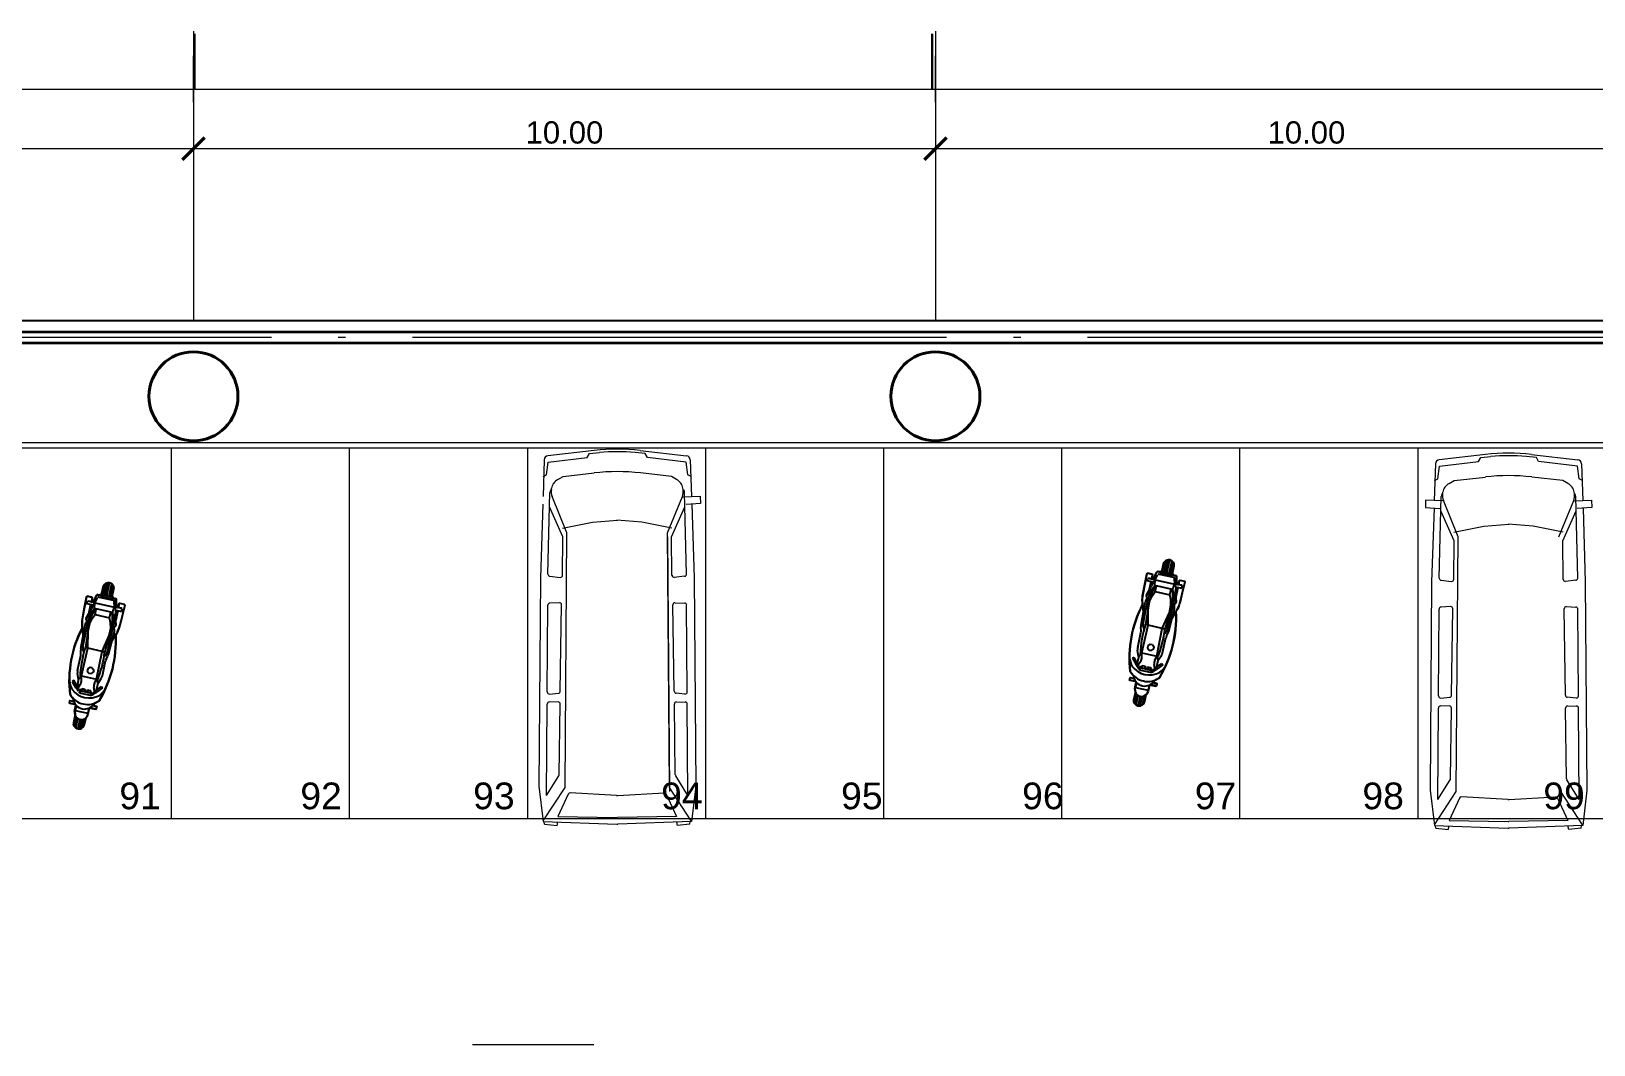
# Model space of a CAD drawing. Header units: inches. Extents: x 13 to 261, y -112 to -47.
# Drawn here: x 227.2 to 248.26, y -61.59 to -47.92 of the extents above; entities that cross this region are included whole.
import ezdxf

# ---------------------------------------------------------------- set-up
doc = ezdxf.new("R2010")
doc.units = ezdxf.units.IN
doc.header["$MEASUREMENT"] = 0
doc.linetypes.add('ACAD_ISO04W100', pattern=[30, 24, -3, 0, -3])
for name, color, linetype, lineweight in [('AUTOS', 6, 'Continuous', 20), ('BANQUETA', 2, 'Continuous', 18), ('CAJONES', 3, 'Continuous', 20), ('COLUMNAS', 20, 'Continuous', 40), ('COTAS', 192, 'Continuous', 13), ('EJES', 1, 'ACAD_ISO04W100', 13), ('MUROS', 5, 'Continuous', 35), ('SIMBOLOGIA', 10, 'Continuous', 18), ('TERRENO', 8, 'Continuous', 25), ('TEXTOS', 124, 'Continuous', 30)]:
    doc.layers.add(name, color=color, linetype=linetype, lineweight=lineweight)
doc.layers.add('CONTORNO', color=7, linetype='Continuous')
doc.styles.add('COTAS', font='ARIALUNI.TTF', dxfattribs={"height": 0.3})
doc.styles.add('TEXTOS', font='ARIALUNI.TTF', dxfattribs={"height": 0.36})

# ---------------------------------------------------------------- blocks, each defined once
blk = doc.blocks.new('_ArchTick')
at = {"color": 0, "linetype": 'ByBlock', "const_width": 0.15}
blk.add_lwpolyline([(-0.5, -0.5), (0.5, 0.5)], dxfattribs=at)

msp = doc.modelspace()

# ---------------------------------------------------------------- linework, layer by layer
for p, q in [((242.463, -55.108), (242.44, -55.215)), ((242.445, -55.216), (242.474, -55.084)), ((242.494, -55.063), (242.46, -55.219)), ((242.52, -55.053), (242.483, -55.224)), ((242.51, -55.23), (242.548, -55.054)), ((242.574, -55.065), (242.537, -55.236)), ((242.593, -55.086), (242.56, -55.241)), ((242.575, -55.244), (242.603, -55.114)), ((242.603, -55.139), (242.58, -55.245)), ((228.205, -55.373), (228.171, -55.529)), ((228.23, -55.363), (228.193, -55.534)), ((228.221, -55.54), (228.259, -55.364)), ((228.285, -55.376), (228.248, -55.546)), ((242.239, -55.24), (242.185, -55.52)), ((242.247, -55.233), (242.239, -55.24)), ((242.243, -55.336), (242.251, -55.298)), ((242.333, -55.356), (242.243, -55.336)), ((242.309, -55.246), (242.247, -55.233)), ((242.251, -55.298), (242.341, -55.317)), ((242.261, -55.297), (242.333, -55.313)), ((242.292, -55.347), (242.264, -55.475)), ((242.315, -55.258), (242.301, -55.308)), ((242.319, -55.353), (242.304, -55.403)), ((242.309, -55.351), (242.308, -55.389)), ((242.309, -55.246), (242.315, -55.258)), ((242.311, -55.31), (242.312, -55.269)), ((242.331, -55.312), (242.37, -55.224)), ((242.331, -55.315), (242.331, -55.312)), ((242.331, -55.313), (242.331, -55.315)), ((242.351, -55.321), (242.331, -55.313)), ((242.341, -55.317), (242.333, -55.356)), ((242.347, -55.401), (242.351, -55.321)), ((242.351, -55.321), (242.385, -55.255)), ((242.351, -55.321), (242.615, -55.379)), ((242.424, -55.219), (242.392, -55.212)), ((242.407, -55.245), (242.597, -55.286)), ((242.599, -55.25), (242.421, -55.211)), ((242.421, -55.211), (242.432, -55.234)), ((242.432, -55.234), (242.579, -55.266)), ((242.599, -55.25), (242.579, -55.266)), ((242.587, -55.453), (242.616, -55.379)), ((242.592, -55.256), (242.624, -55.263)), ((242.616, -55.379), (242.613, -55.305)), ((242.616, -55.379), (242.638, -55.38)), ((242.627, -55.379), (242.619, -55.418)), ((242.717, -55.399), (242.627, -55.379)), ((242.709, -55.395), (242.636, -55.379)), ((242.638, -55.379), (242.64, -55.283)), ((242.638, -55.381), (242.638, -55.379)), ((242.638, -55.38), (242.638, -55.381)), ((242.658, -55.386), (242.673, -55.347)), ((242.675, -55.336), (242.667, -55.388)), ((242.686, -55.328), (242.675, -55.336)), ((242.753, -55.351), (242.685, -55.629)), ((242.686, -55.328), (242.748, -55.342)), ((242.748, -55.342), (242.753, -55.351)), ((227.949, -55.55), (227.895, -55.831)), ((227.958, -55.543), (227.949, -55.55)), ((228.02, -55.557), (227.958, -55.543)), ((228.026, -55.569), (228.012, -55.619)), ((228.02, -55.557), (228.026, -55.569)), ((228.021, -55.621), (228.023, -55.579)), ((228.042, -55.623), (228.081, -55.534)), ((228.062, -55.632), (228.096, -55.566)), ((228.135, -55.53), (228.103, -55.523)), ((228.118, -55.555), (228.308, -55.597)), ((228.31, -55.56), (228.131, -55.521)), ((228.131, -55.521), (228.142, -55.545)), ((228.142, -55.545), (228.29, -55.577)), ((228.174, -55.419), (228.151, -55.525)), ((228.155, -55.526), (228.184, -55.394)), ((228.304, -55.396), (228.27, -55.551)), ((228.286, -55.554), (228.314, -55.424)), ((228.314, -55.449), (228.29, -55.555)), ((228.31, -55.56), (228.29, -55.577)), ((228.303, -55.566), (228.335, -55.573)), ((228.349, -55.689), (228.35, -55.593)), ((242.188, -55.916), (242.263, -55.549)), ((242.22, -55.616), (242.245, -55.571)), ((242.233, -55.531), (242.304, -55.403)), ((242.234, -55.553), (242.255, -55.59)), ((242.237, -55.53), (242.347, -55.401)), ((242.347, -55.401), (242.265, -55.543)), ((242.302, -55.506), (242.275, -55.598)), ((242.281, -55.602), (242.314, -55.536)), ((242.336, -55.434), (242.302, -55.506)), ((242.314, -55.536), (242.353, -55.481)), ((242.369, -55.406), (242.336, -55.434)), ((242.347, -55.401), (242.339, -55.431)), ((242.587, -55.453), (242.347, -55.401)), ((242.353, -55.481), (242.369, -55.406)), ((242.353, -55.481), (242.548, -55.524)), ((242.549, -55.524), (242.565, -55.448)), ((242.561, -55.59), (242.549, -55.524)), ((242.564, -55.663), (242.561, -55.59)), ((242.565, -55.448), (242.583, -55.488)), ((242.584, -55.568), (242.571, -55.662)), ((242.587, -55.453), (242.582, -55.483)), ((242.583, -55.488), (242.584, -55.568)), ((242.634, -55.616), (242.587, -55.453)), ((242.587, -55.453), (242.602, -55.616)), ((242.619, -55.418), (242.709, -55.437)), ((242.632, -55.421), (242.625, -55.473)), ((242.637, -55.619), (242.625, -55.473)), ((242.642, -55.423), (242.628, -55.458)), ((242.659, -55.427), (242.631, -55.555)), ((242.709, -55.437), (242.717, -55.399)), ((227.944, -55.841), (228.015, -55.714)), ((227.947, -55.841), (228.057, -55.711)), ((227.954, -55.647), (227.962, -55.608)), ((228.043, -55.666), (227.954, -55.647)), ((227.962, -55.608), (228.052, -55.628)), ((227.971, -55.608), (228.044, -55.623)), ((228.003, -55.657), (227.975, -55.786)), ((228.057, -55.711), (227.976, -55.854)), ((228.047, -55.744), (228.012, -55.817)), ((228.03, -55.664), (228.015, -55.714)), ((228.02, -55.662), (228.019, -55.699)), ((228.025, -55.846), (228.063, -55.792)), ((228.042, -55.625), (228.042, -55.623)), ((228.042, -55.624), (228.042, -55.625)), ((228.062, -55.632), (228.042, -55.624)), ((228.052, -55.628), (228.043, -55.666)), ((228.08, -55.716), (228.047, -55.744)), ((228.057, -55.711), (228.05, -55.741)), ((228.057, -55.711), (228.062, -55.632)), ((228.297, -55.763), (228.057, -55.711)), ((228.062, -55.632), (228.326, -55.689)), ((228.063, -55.792), (228.08, -55.716)), ((228.063, -55.792), (228.258, -55.834)), ((228.259, -55.834), (228.276, -55.759)), ((228.276, -55.759), (228.294, -55.798)), ((228.298, -55.764), (228.292, -55.794)), ((228.294, -55.798), (228.295, -55.878)), ((228.298, -55.764), (228.327, -55.689)), ((228.344, -55.927), (228.298, -55.764)), ((228.298, -55.764), (228.313, -55.927)), ((228.327, -55.689), (228.323, -55.615)), ((228.327, -55.689), (228.349, -55.69)), ((228.338, -55.69), (228.329, -55.728)), ((228.329, -55.728), (228.419, -55.748)), ((228.343, -55.732), (228.336, -55.784)), ((228.347, -55.929), (228.336, -55.784)), ((228.428, -55.709), (228.338, -55.69)), ((228.353, -55.734), (228.338, -55.768)), ((228.37, -55.737), (228.342, -55.865)), ((228.419, -55.705), (228.347, -55.689)), ((228.348, -55.692), (228.349, -55.689)), ((228.349, -55.69), (228.348, -55.692)), ((228.368, -55.696), (228.384, -55.657)), ((228.386, -55.647), (228.378, -55.698)), ((228.396, -55.639), (228.386, -55.647)), ((228.396, -55.639), (228.458, -55.652)), ((228.463, -55.662), (228.396, -55.939)), ((228.419, -55.748), (228.428, -55.709)), ((228.458, -55.652), (228.463, -55.662)), ((242.161, -55.936), (242.218, -55.622)), ((242.193, -55.758), (242.18, -55.641)), ((242.275, -55.598), (242.223, -55.921)), ((242.257, -55.935), (242.259, -55.701)), ((242.259, -55.701), (242.281, -55.602)), ((242.448, -55.977), (242.543, -55.763)), ((242.571, -55.662), (242.484, -55.978)), ((242.518, -55.988), (242.602, -55.623)), ((242.534, -56.018), (242.613, -55.708)), ((242.543, -55.763), (242.564, -55.663)), ((242.579, -55.842), (242.64, -55.741)), ((242.626, -55.638), (242.593, -55.663)), ((242.613, -55.701), (242.61, -55.651)), ((227.872, -56.247), (227.929, -55.932)), ((227.904, -56.069), (227.891, -55.951)), ((227.899, -56.226), (227.974, -55.86)), ((227.931, -55.926), (227.955, -55.882)), ((227.986, -55.908), (227.933, -56.232)), ((227.945, -55.863), (227.965, -55.9)), ((227.967, -56.246), (227.969, -56.012)), ((227.969, -56.012), (227.992, -55.912)), ((228.012, -55.817), (227.986, -55.908)), ((227.992, -55.912), (228.025, -55.846)), ((228.281, -55.973), (228.195, -56.289)), ((228.229, -56.298), (228.313, -55.933)), ((228.254, -56.073), (228.274, -55.974)), ((228.272, -55.9), (228.259, -55.834)), ((228.274, -55.974), (228.272, -55.9)), ((228.295, -55.878), (228.281, -55.973)), ((228.337, -55.948), (228.303, -55.974)), ((228.324, -56.012), (228.32, -55.961)), ((242.162, -56.007), (242.159, -55.96)), ((242.17, -56.306), (242.257, -55.935)), ((242.193, -55.972), (242.201, -55.994)), ((242.257, -55.935), (242.223, -55.921)), ((242.257, -55.935), (242.223, -55.921)), ((242.447, -55.977), (242.257, -55.935)), ((242.447, -55.977), (242.257, -55.935)), ((242.372, -56.35), (242.448, -55.977)), ((242.448, -55.977), (242.484, -55.978)), ((242.448, -55.977), (242.484, -55.978)), ((228.158, -56.287), (228.254, -56.073)), ((228.245, -56.328), (228.324, -56.018)), ((228.289, -56.152), (228.35, -56.051)), ((242.116, -56.234), (242.16, -56.033)), ((242.253, -56.214), (242.248, -56.239)), ((242.285, -56.195), (242.253, -56.214)), ((242.314, -56.201), (242.285, -56.195)), ((242.314, -56.201), (242.335, -56.232)), ((242.452, -56.307), (242.495, -56.106)), ((242.491, -56.037), (242.474, -56.053)), ((242.504, -56.081), (242.526, -56.039)), ((227.827, -56.544), (227.87, -56.343)), ((227.873, -56.317), (227.87, -56.27)), ((227.881, -56.616), (227.967, -56.246)), ((227.903, -56.282), (227.912, -56.304)), ((227.967, -56.246), (227.933, -56.232)), ((227.967, -56.246), (227.933, -56.232)), ((228.158, -56.287), (227.967, -56.246)), ((228.158, -56.287), (227.967, -56.246)), ((228.083, -56.66), (228.158, -56.287)), ((228.158, -56.287), (228.195, -56.289)), ((228.158, -56.287), (228.195, -56.289)), ((228.162, -56.617), (228.206, -56.416)), ((228.201, -56.347), (228.184, -56.364)), ((228.215, -56.391), (228.237, -56.35)), ((242.067, -56.369), (242.045, -56.381)), ((242.045, -56.381), (242.094, -56.468)), ((242.072, -56.377), (242.05, -56.39)), ((242.129, -56.479), (242.067, -56.369)), ((242.13, -56.354), (242.11, -56.445)), ((242.129, -56.356), (242.115, -56.271)), ((242.124, -56.467), (242.154, -56.424)), ((242.17, -56.306), (242.13, -56.354)), ((242.17, -56.306), (242.372, -56.35)), ((242.171, -56.367), (242.17, -56.306)), ((242.248, -56.239), (242.269, -56.269)), ((242.269, -56.269), (242.298, -56.275)), ((242.33, -56.257), (242.298, -56.275)), ((242.335, -56.232), (242.33, -56.257)), ((242.347, -56.405), (242.372, -56.35)), ((242.389, -56.41), (242.37, -56.501)), ((242.372, -56.35), (242.389, -56.41)), ((242.389, -56.412), (242.437, -56.341)), ((227.84, -56.666), (227.826, -56.582)), ((227.881, -56.616), (227.84, -56.664)), ((227.881, -56.616), (228.082, -56.66)), ((227.882, -56.677), (227.881, -56.616)), ((227.964, -56.524), (227.958, -56.549)), ((227.958, -56.549), (227.98, -56.579)), ((227.996, -56.505), (227.964, -56.524)), ((227.98, -56.579), (228.009, -56.585)), ((228.025, -56.511), (227.996, -56.505)), ((228.04, -56.567), (228.009, -56.585)), ((228.025, -56.511), (228.046, -56.542)), ((228.046, -56.542), (228.04, -56.567)), ((242.007, -56.676), (242.014, -56.641)), ((242.014, -56.641), (242.067, -56.652)), ((242.101, -56.473), (242.129, -56.479)), ((242.101, -56.473), (242.127, -56.516)), ((242.132, -56.492), (242.124, -56.478)), ((242.159, -56.539), (242.285, -56.567)), ((242.162, -56.5), (242.164, -56.487)), ((242.176, -56.513), (242.162, -56.5)), ((242.164, -56.487), (242.183, -56.481)), ((242.291, -56.543), (242.165, -56.515)), ((242.168, -56.497), (242.18, -56.497)), ((242.181, -56.493), (242.17, -56.489)), ((242.184, -56.502), (242.176, -56.506)), ((242.201, -56.519), (242.176, -56.513)), ((242.18, -56.484), (242.186, -56.491)), ((242.208, -56.487), (242.183, -56.481)), ((242.191, -56.506), (242.19, -56.511)), ((242.195, -56.491), (242.196, -56.485)), ((242.2, -56.506), (242.205, -56.512)), ((242.201, -56.519), (242.221, -56.513)), ((242.21, -56.49), (242.202, -56.495)), ((242.218, -56.5), (242.206, -56.499)), ((242.206, -56.503), (242.216, -56.508)), ((242.208, -56.487), (242.224, -56.5)), ((242.221, -56.513), (242.224, -56.5)), ((242.24, -56.517), (242.243, -56.504)), ((242.256, -56.531), (242.24, -56.517)), ((242.263, -56.499), (242.243, -56.504)), ((242.259, -56.514), (242.247, -56.514)), ((242.249, -56.506), (242.259, -56.51)), ((242.263, -56.52), (242.255, -56.523)), ((242.256, -56.531), (242.281, -56.536)), ((242.26, -56.501), (242.265, -56.508)), ((242.263, -56.499), (242.288, -56.504)), ((242.27, -56.523), (242.269, -56.529)), ((242.273, -56.508), (242.275, -56.502)), ((242.279, -56.523), (242.285, -56.529)), ((242.289, -56.508), (242.281, -56.512)), ((242.281, -56.536), (242.3, -56.53)), ((242.295, -56.525), (242.284, -56.52)), ((242.285, -56.516), (242.297, -56.517)), ((242.303, -56.517), (242.288, -56.504)), ((242.3, -56.53), (242.303, -56.517)), ((242.366, -56.531), (242.324, -56.559)), ((242.33, -56.535), (242.343, -56.526)), ((242.338, -56.524), (242.44, -56.45)), ((242.367, -56.53), (242.338, -56.524)), ((242.347, -56.516), (242.339, -56.464)), ((242.455, -56.47), (242.375, -56.529)), ((242.432, -56.455), (242.447, -56.476)), ((242.44, -56.45), (242.455, -56.47)), ((227.778, -56.679), (227.756, -56.692)), ((227.756, -56.692), (227.805, -56.778)), ((227.783, -56.688), (227.761, -56.7)), ((227.84, -56.789), (227.778, -56.679)), ((227.811, -56.783), (227.84, -56.789)), ((227.812, -56.784), (227.838, -56.826)), ((227.84, -56.664), (227.821, -56.755)), ((227.835, -56.778), (227.864, -56.734)), ((227.843, -56.802), (227.835, -56.788)), ((227.87, -56.85), (227.996, -56.877)), ((227.872, -56.811), (227.875, -56.798)), ((227.887, -56.824), (227.872, -56.811)), ((227.875, -56.798), (227.894, -56.792)), ((228.002, -56.853), (227.875, -56.825)), ((227.879, -56.808), (227.891, -56.808)), ((227.891, -56.804), (227.881, -56.8)), ((227.895, -56.813), (227.886, -56.816)), ((227.912, -56.829), (227.887, -56.824)), ((227.891, -56.794), (227.897, -56.802)), ((227.919, -56.797), (227.894, -56.792)), ((227.902, -56.816), (227.901, -56.822)), ((227.905, -56.802), (227.907, -56.795)), ((227.911, -56.816), (227.916, -56.823)), ((227.912, -56.829), (227.932, -56.823)), ((227.921, -56.801), (227.913, -56.805)), ((227.916, -56.813), (227.927, -56.818)), ((227.929, -56.81), (227.917, -56.809)), ((227.919, -56.797), (227.935, -56.811)), ((227.932, -56.823), (227.935, -56.811)), ((227.951, -56.828), (227.954, -56.815)), ((227.967, -56.841), (227.951, -56.828)), ((227.974, -56.809), (227.954, -56.815)), ((227.969, -56.825), (227.957, -56.825)), ((227.959, -56.817), (227.97, -56.821)), ((227.973, -56.83), (227.966, -56.833)), ((227.967, -56.841), (227.991, -56.846)), ((227.97, -56.812), (227.976, -56.819)), ((227.974, -56.809), (227.998, -56.814)), ((227.981, -56.833), (227.98, -56.839)), ((227.984, -56.819), (227.985, -56.812)), ((227.989, -56.833), (227.995, -56.84)), ((227.991, -56.846), (228.01, -56.841)), ((228, -56.818), (227.992, -56.822)), ((228.006, -56.835), (227.995, -56.83)), ((227.996, -56.826), (228.007, -56.827)), ((228.013, -56.828), (227.998, -56.814)), ((228.01, -56.841), (228.013, -56.828)), ((228.076, -56.841), (228.035, -56.869)), ((228.041, -56.845), (228.054, -56.836)), ((228.049, -56.835), (228.151, -56.76)), ((228.058, -56.826), (228.049, -56.774)), ((228.077, -56.841), (228.049, -56.835)), ((228.057, -56.715), (228.083, -56.66)), ((228.1, -56.72), (228.08, -56.811)), ((228.083, -56.66), (228.1, -56.72)), ((228.166, -56.781), (228.085, -56.839)), ((228.1, -56.723), (228.147, -56.652)), ((228.143, -56.766), (228.158, -56.787)), ((228.151, -56.76), (228.166, -56.781)), ((242.089, -56.694), (242.007, -56.676)), ((242.08, -56.694), (242.014, -56.68)), ((242.065, -56.965), (242.09, -56.851)), ((242.086, -56.845), (242.066, -56.937)), ((242.096, -56.702), (242.078, -56.783)), ((242.094, -56.734), (242.086, -56.773)), ((242.086, -56.773), (242.256, -56.81)), ((242.106, -56.713), (242.094, -56.734)), ((242.264, -56.771), (242.256, -56.81)), ((242.275, -56.741), (242.258, -56.822)), ((242.262, -56.747), (242.264, -56.771)), ((242.285, -56.736), (242.368, -56.754)), ((242.294, -56.741), (242.359, -56.755)), ((242.376, -56.719), (242.323, -56.708)), ((242.368, -56.754), (242.376, -56.719)), ((227.717, -56.986), (227.725, -56.951)), ((227.8, -57.004), (227.717, -56.986)), ((227.725, -56.951), (227.778, -56.962)), ((227.791, -57.005), (227.725, -56.99)), ((227.806, -57.013), (227.789, -57.094)), ((227.805, -57.044), (227.796, -57.083)), ((227.816, -57.023), (227.805, -57.044)), ((227.986, -57.052), (227.968, -57.133)), ((227.973, -57.057), (227.975, -57.081)), ((227.996, -57.047), (228.079, -57.065)), ((228.004, -57.051), (228.07, -57.065)), ((228.086, -57.029), (228.034, -57.018)), ((228.079, -57.065), (228.086, -57.029)), ((242.102, -56.867), (242.075, -56.991)), ((242.094, -57.011), (242.122, -56.883)), ((242.149, -56.893), (242.121, -57.022)), ((242.149, -57.023), (242.177, -56.895)), ((242.202, -56.888), (242.175, -57.013)), ((242.195, -56.993), (242.22, -56.879)), ((242.226, -56.874), (242.206, -56.967)), ((227.775, -57.276), (227.8, -57.162)), ((227.797, -57.155), (227.777, -57.247)), ((227.813, -57.178), (227.786, -57.301)), ((227.796, -57.083), (227.966, -57.12)), ((227.805, -57.321), (227.833, -57.193)), ((227.859, -57.203), (227.831, -57.332)), ((227.86, -57.333), (227.888, -57.205)), ((227.912, -57.199), (227.885, -57.323)), ((227.906, -57.304), (227.93, -57.189)), ((227.937, -57.185), (227.916, -57.278)), ((227.975, -57.081), (227.966, -57.12))]:
    msp.add_line(p, q)
for centre, radius, start, end in [((242.533, -55.123), 0.0711, 347.4138, 168.0764), ((228.243, -55.433), 0.0711, 347.4138, 168.0764), ((242.388, -55.232), 0.02, 77.7451, 156.3944), ((242.403, -55.265), 0.02, 77.7451, 152.8132), ((242.593, -55.306), 0.02, 2.6769, 77.7451), ((242.62, -55.282), 0.02, 359.0958, 77.7451), ((228.099, -55.542), 0.02, 77.7451, 156.3944), ((228.114, -55.575), 0.02, 77.7451, 152.8132), ((228.33, -55.593), 0.02, 359.0958, 77.7451), ((242.577, -55.596), 0.4, 169.1026, 186.4393), ((242.251, -55.541), 0.02, 151.0169, 208.6588), ((242.252, -55.543), 0.02, 139.6875, 208.6588), ((242.283, -55.553), 0.02, 150.2903, 168.4395), ((228.304, -55.616), 0.02, 2.6769, 77.7451), ((243.581, -56.379), 1.575, 152.6872, 186.5126), ((242.238, -55.625), 0.02, 151.104, 169.7152), ((241.058, -55.831), 1.575, 328.9775, 2.803), ((242.582, -55.618), 0.02, 347.0507, 5.1999), ((242.593, -55.703), 0.02, 345.7749, 4.3861), ((242.614, -55.622), 0.02, 306.8314, 15.8026), ((242.617, -55.62), 0.02, 306.8314, 4.4732), ((242.297, -55.535), 0.4, 329.0509, 346.3875), ((229.292, -56.689), 1.575, 152.6872, 186.5126), ((228.288, -55.906), 0.4, 169.1026, 186.4393), ((227.948, -55.936), 0.02, 151.104, 169.7152), ((227.961, -55.851), 0.02, 151.0169, 208.6588), ((227.963, -55.854), 0.02, 139.6875, 208.6588), ((227.993, -55.864), 0.02, 150.2903, 168.4395), ((228.293, -55.929), 0.02, 347.0507, 5.1999), ((228.304, -56.013), 0.02, 345.7749, 4.3861), ((228.325, -55.932), 0.02, 306.8314, 15.8026), ((228.327, -55.931), 0.02, 306.8314, 4.4732), ((228.007, -55.845), 0.4, 329.0509, 346.3875), ((243.672, -56.385), 1.522, 162.2593, 177.8583), ((242.259, -55.954), 0.1, 169.7152, 183.0326), ((242.062, -56.012), 0.1, 347.7451, 3.0326), ((242.286, -55.936), 0.1, 168.4395, 201.0724), ((240.973, -55.799), 1.522, 337.6319, 353.2309), ((242.421, -55.965), 0.1, 314.4177, 347.0507), ((227.997, -56.246), 0.1, 168.4395, 201.0724), ((226.769, -56.141), 1.575, 328.9775, 2.803), ((242.593, -56.127), 0.1, 152.4576, 167.7451), ((242.437, -55.993), 0.1, 332.4576, 345.7749), ((229.383, -56.696), 1.522, 162.2593, 177.8583), ((227.97, -56.265), 0.1, 169.7152, 183.0326), ((227.773, -56.322), 0.1, 347.7451, 3.0326), ((226.684, -56.109), 1.522, 337.6319, 353.2309), ((228.131, -56.276), 0.1, 314.4177, 347.0507), ((228.304, -56.438), 0.1, 152.4576, 167.7451), ((228.148, -56.303), 0.1, 332.4576, 345.7749), ((242.309, -56.343), 0.304, 185.6307, 208.946), ((242.214, -56.255), 0.1, 167.7451, 189.4319), ((242.071, -56.368), 0.1, 325.8391, 0.663), ((242.437, -56.447), 0.1, 154.8271, 189.6511), ((242.354, -56.285), 0.1, 326.0582, 347.7451), ((227.925, -56.565), 0.1, 167.7451, 189.4319), ((228.065, -56.596), 0.1, 326.0582, 347.7451), ((242.251, -56.421), 0.272, 210.3012, 305.1889), ((242.274, -56.314), 0.291, 217.2926, 298.1976), ((242.211, -56.603), 0.152, 183.8026, 331.6872), ((242.103, -56.463), 0.01, 209.6127, 257.7451), ((242.17, -56.49), 0.05, 210.9833, 257.7451), ((242.175, -56.466), 0.05, 210.9833, 257.7451), ((242.296, -56.518), 0.05, 257.7451, 304.5069), ((242.302, -56.494), 0.05, 257.7451, 304.5069), ((242.369, -56.521), 0.01, 257.7451, 305.8774), ((242.231, -56.326), 0.304, 306.5442, 329.8594), ((228.02, -56.653), 0.304, 185.6307, 208.946), ((227.985, -56.625), 0.291, 217.2926, 298.1976), ((227.813, -56.773), 0.01, 209.6127, 257.7451), ((227.881, -56.801), 0.05, 210.9833, 257.7451), ((227.886, -56.777), 0.05, 210.9833, 257.7451), ((227.782, -56.678), 0.1, 325.8391, 0.663), ((228.012, -56.804), 0.05, 257.7451, 304.5069), ((228.148, -56.758), 0.1, 154.8271, 189.6511), ((228.079, -56.831), 0.01, 257.7451, 305.8774), ((227.941, -56.636), 0.304, 306.5442, 329.8594), ((242.168, -56.803), 0.0918, 167.4138, 348.0764), ((227.961, -56.731), 0.272, 210.3012, 305.1889), ((227.922, -56.913), 0.152, 183.8026, 331.6872), ((228.007, -56.828), 0.05, 257.7451, 304.5069), ((242.135, -56.952), 0.0711, 167.4138, 348.0764), ((227.846, -57.263), 0.0711, 167.4138, 348.0764), ((227.878, -57.114), 0.0918, 167.4138, 348.0764)]:
    msp.add_arc(centre, radius, start, end)
at = {"layer": 'AUTOS'}
for p, q in [((234.792, -53.577), (234.166, -53.649)), ((234.171, -53.736), (234.696, -53.671)), ((234.696, -53.671), (234.726, -53.619)), ((234.726, -53.619), (234.863, -53.607)), ((235.477, -53.619), (235.341, -53.607)), ((235.411, -53.577), (236.037, -53.649)), ((235.507, -53.671), (235.477, -53.619)), ((236.032, -53.736), (235.507, -53.671)), ((246.804, -53.631), (246.179, -53.703)), ((246.708, -53.725), (246.739, -53.672)), ((246.739, -53.672), (246.875, -53.66)), ((247.489, -53.672), (247.353, -53.66)), ((247.424, -53.631), (248.049, -53.703)), ((247.519, -53.725), (247.489, -53.672)), ((234.117, -53.703), (234.101, -54.199)), ((234.104, -53.928), (234.149, -53.905)), ((234.149, -53.905), (234.171, -53.736)), ((234.371, -53.93), (234.789, -53.882)), ((235.832, -53.93), (235.414, -53.882)), ((236.054, -53.905), (236.032, -53.736)), ((236.099, -53.928), (236.054, -53.905)), ((236.086, -53.703), (236.102, -54.199)), ((246.129, -53.757), (246.113, -54.253)), ((246.161, -53.959), (246.184, -53.79)), ((246.184, -53.79), (246.708, -53.725)), ((248.044, -53.79), (247.519, -53.725)), ((248.066, -53.959), (248.044, -53.79)), ((248.099, -53.757), (248.114, -54.253)), ((234.214, -54.105), (234.217, -54.088)), ((234.301, -53.969), (234.371, -53.93)), ((235.902, -53.969), (235.832, -53.93)), ((235.989, -54.105), (235.987, -54.088)), ((246.116, -53.982), (246.161, -53.959)), ((246.313, -54.023), (246.383, -53.984)), ((246.383, -53.984), (246.802, -53.936)), ((247.844, -53.984), (247.426, -53.936)), ((247.914, -54.023), (247.844, -53.984)), ((248.111, -53.982), (248.066, -53.959)), ((234.098, -54.301), (234.066, -55.294)), ((234.168, -55.246), (234.194, -54.145)), ((234.423, -54.69), (234.223, -54.197)), ((235.78, -54.69), (235.98, -54.197)), ((235.987, -54.203), (236.219, -54.195)), ((236.035, -55.246), (236.009, -54.145)), ((236.223, -54.295), (236.029, -54.305)), ((236.105, -54.301), (236.137, -55.294)), ((236.219, -54.195), (236.223, -54.295)), ((245.996, -54.249), (245.993, -54.349)), ((246.228, -54.257), (245.996, -54.249)), ((246.181, -55.3), (246.206, -54.199)), ((246.226, -54.159), (246.229, -54.142)), ((246.435, -54.744), (246.236, -54.251)), ((247.792, -54.744), (247.992, -54.251)), ((248.002, -54.159), (247.999, -54.142)), ((247.999, -54.257), (248.231, -54.249)), ((248.047, -55.3), (248.021, -54.199)), ((248.231, -54.249), (248.235, -54.349)), ((234.37, -54.744), (234.189, -54.34)), ((234.77, -54.545), (235.106, -54.516)), ((235.433, -54.545), (235.097, -54.516)), ((235.834, -54.744), (236.014, -54.34)), ((245.993, -54.349), (246.186, -54.359)), ((246.11, -54.355), (246.078, -55.348)), ((246.382, -54.798), (246.202, -54.393)), ((247.846, -54.798), (248.026, -54.393)), ((248.235, -54.349), (248.041, -54.359)), ((248.118, -54.355), (248.149, -55.348)), ((234.364, -54.624), (234.77, -54.545)), ((234.364, -55.262), (234.37, -54.744)), ((234.398, -58.122), (234.423, -54.69)), ((235.839, -54.624), (235.433, -54.545)), ((235.806, -58.122), (235.78, -54.69)), ((235.809, -58.176), (235.783, -54.744)), ((235.839, -55.262), (235.834, -54.744)), ((246.376, -54.678), (246.783, -54.599)), ((246.41, -58.176), (246.435, -54.744)), ((246.783, -54.599), (247.118, -54.57)), ((247.445, -54.599), (247.109, -54.57)), ((247.851, -54.678), (247.445, -54.599)), ((246.376, -55.316), (246.382, -54.798)), ((247.852, -55.316), (247.846, -54.798)), ((234.066, -55.294), (234.045, -58.105)), ((234.193, -55.275), (234.333, -55.289)), ((236.01, -55.275), (235.87, -55.289)), ((236.137, -55.294), (236.159, -58.105)), ((246.078, -55.348), (246.057, -58.159)), ((246.206, -55.328), (246.345, -55.343)), ((248.022, -55.328), (247.883, -55.343)), ((248.149, -55.348), (248.171, -58.159)), ((234.159, -56.835), (234.166, -55.664)), ((234.321, -55.631), (234.193, -55.636)), ((234.334, -56.824), (234.351, -55.659)), ((235.869, -56.824), (235.852, -55.659)), ((235.882, -55.631), (236.01, -55.636)), ((236.044, -56.835), (236.037, -55.664)), ((246.171, -56.889), (246.178, -55.718)), ((246.334, -55.684), (246.205, -55.69)), ((246.347, -56.878), (246.363, -55.713)), ((247.881, -56.878), (247.865, -55.713)), ((247.894, -55.684), (248.023, -55.69)), ((248.056, -56.889), (248.049, -55.718)), ((234.189, -56.863), (234.309, -56.852)), ((236.014, -56.863), (235.894, -56.852)), ((234.15, -58.232), (234.158, -56.998)), ((234.304, -56.969), (234.186, -56.97)), ((234.319, -57.952), (234.332, -56.997)), ((235.884, -57.952), (235.871, -56.997)), ((235.9, -56.969), (236.017, -56.97)), ((236.053, -58.232), (236.045, -56.998)), ((246.163, -58.286), (246.17, -57.052)), ((246.316, -57.023), (246.198, -57.024)), ((246.202, -56.917), (246.321, -56.906)), ((246.331, -58.005), (246.344, -57.051)), ((247.897, -58.005), (247.883, -57.051)), ((248.026, -56.917), (247.906, -56.906)), ((247.912, -57.023), (248.03, -57.024)), ((248.065, -58.286), (248.057, -57.052)), ((234.045, -58.105), (234.101, -58.58)), ((234.105, -58.572), (234.398, -58.122)), ((234.15, -58.232), (234.314, -57.966)), ((236.098, -58.572), (235.806, -58.122)), ((236.053, -58.232), (235.889, -57.966)), ((236.159, -58.105), (236.102, -58.58)), ((246.163, -58.286), (246.327, -58.02)), ((248.065, -58.286), (247.901, -58.02)), ((234.44, -58.211), (234.301, -58.513)), ((235.092, -58.23), (234.467, -58.195)), ((235.111, -58.23), (235.736, -58.195)), ((235.763, -58.211), (235.902, -58.513)), ((246.057, -58.159), (246.114, -58.634)), ((246.118, -58.626), (246.41, -58.176)), ((246.452, -58.265), (246.313, -58.567)), ((247.104, -58.284), (246.479, -58.249)), ((247.123, -58.284), (247.748, -58.249)), ((247.775, -58.265), (247.915, -58.567)), ((248.11, -58.626), (247.818, -58.176)), ((248.171, -58.159), (248.114, -58.634)), ((234.301, -58.513), (235.098, -58.529)), ((235.902, -58.513), (235.105, -58.529)), ((234.101, -58.58), (235.095, -58.618)), ((234.123, -58.616), (234.117, -58.582)), ((234.123, -58.616), (234.29, -58.634)), ((234.29, -58.634), (234.3, -58.587)), ((236.102, -58.58), (235.108, -58.618)), ((235.913, -58.634), (235.903, -58.587)), ((236.08, -58.616), (235.913, -58.634)), ((236.08, -58.616), (236.086, -58.582)), ((246.114, -58.634), (247.107, -58.672)), ((246.135, -58.67), (246.129, -58.636)), ((246.135, -58.67), (246.302, -58.688)), ((246.302, -58.688), (246.312, -58.641)), ((246.313, -58.567), (247.11, -58.583)), ((247.915, -58.567), (247.117, -58.583)), ((248.114, -58.634), (247.12, -58.672)), ((247.925, -58.688), (247.915, -58.641)), ((248.092, -58.67), (247.925, -58.688)), ((248.092, -58.67), (248.098, -58.636))]:
    msp.add_line(p, q, dxfattribs=at)
for centre, radius, start, end in [((234.173, -53.705), 0.0562, 96.5957, 178.1836), ((235.102, -56.257), 2.698, 83.4043, 96.5957), ((235.102, -56.294), 2.698, 84.9171, 95.0829), ((236.03, -53.705), 0.0562, 1.8164, 83.4043), ((247.114, -56.311), 2.698, 83.4043, 96.5957), ((247.114, -56.347), 2.698, 84.9171, 95.0829), ((235.102, -56.561), 2.698, 83.3562, 96.6438), ((246.185, -53.759), 0.0562, 96.5957, 178.1836), ((248.042, -53.759), 0.0562, 1.8164, 83.4043), ((234.278, -54.147), 0.0843, 151.494, 178.672), ((234.38, -54.134), 0.169, 170.1077, 202.0578), ((234.383, -54.117), 0.169, 118.9839, 170.1077), ((235.82, -54.117), 0.169, 9.8923, 61.0161), ((235.823, -54.134), 0.169, 337.9422, 9.8923), ((235.925, -54.147), 0.0843, 1.328, 28.506), ((246.395, -54.171), 0.169, 118.9839, 170.1077), ((247.114, -56.615), 2.698, 83.3562, 96.6438), ((247.833, -54.171), 0.169, 9.8923, 61.0161), ((246.29, -54.201), 0.0843, 151.494, 178.672), ((246.392, -54.188), 0.169, 170.1077, 202.0578), ((247.836, -54.188), 0.169, 337.9422, 9.8923), ((247.937, -54.201), 0.0843, 1.328, 28.506), ((234.196, -55.247), 0.0281, 179.6566, 263.9388), ((234.336, -55.261), 0.0281, 263.9388, 359.3495), ((235.868, -55.261), 0.0281, 180.6505, 276.0612), ((236.007, -55.247), 0.0281, 276.0612, 0.3434), ((246.209, -55.3), 0.0281, 179.6566, 263.9388), ((246.348, -55.315), 0.0281, 263.9388, 359.3495), ((247.88, -55.315), 0.0281, 180.6505, 276.0612), ((248.019, -55.3), 0.0281, 276.0612, 0.3434), ((234.194, -55.664), 0.0281, 92.4715, 179.6566), ((234.323, -55.659), 0.0281, 359.1971, 92.4715), ((235.88, -55.659), 0.0281, 87.5285, 180.8029), ((236.009, -55.664), 0.0281, 0.3434, 87.5285), ((246.206, -55.718), 0.0281, 92.4715, 179.6566), ((246.335, -55.712), 0.0281, 359.1971, 92.4715), ((247.893, -55.712), 0.0281, 87.5285, 180.8029), ((248.021, -55.718), 0.0281, 0.3434, 87.5285), ((234.187, -56.835), 0.0281, 179.6566, 275.3048), ((234.306, -56.824), 0.0281, 275.3048, 359.1971), ((235.897, -56.824), 0.0281, 180.8029, 264.6952), ((236.016, -56.835), 0.0281, 264.6952, 0.3434), ((234.186, -56.998), 0.0281, 90.5979, 179.6566), ((234.304, -56.997), 0.0281, 359.1971, 90.5979), ((235.899, -56.997), 0.0281, 89.4021, 180.8029), ((236.017, -56.998), 0.0281, 0.3434, 89.4021), ((246.198, -57.052), 0.0281, 90.5979, 179.6566), ((246.199, -56.889), 0.0281, 179.6566, 275.3048), ((246.316, -57.051), 0.0281, 359.1971, 90.5979), ((246.318, -56.878), 0.0281, 275.3048, 359.1971), ((247.909, -56.878), 0.0281, 180.8029, 264.6952), ((247.911, -57.051), 0.0281, 89.4021, 180.8029), ((248.028, -56.889), 0.0281, 264.6952, 0.3434), ((248.029, -57.052), 0.0281, 0.3434, 89.4021), ((234.29, -57.951), 0.0281, 328.3579, 359.1971), ((235.913, -57.951), 0.0281, 180.8029, 211.6421), ((246.303, -58.005), 0.0281, 328.3579, 359.1971), ((247.925, -58.005), 0.0281, 180.8029, 211.6421), ((234.466, -58.223), 0.0281, 86.7869, 155.1965), ((235.102, -58.062), 0.169, 266.7869, 273.2131), ((235.737, -58.223), 0.0281, 24.8035, 93.2131), ((246.478, -58.277), 0.0281, 86.7869, 155.1965), ((247.114, -58.115), 0.169, 266.7869, 273.2131), ((247.75, -58.277), 0.0281, 24.8035, 93.2131), ((235.102, -58.36), 0.169, 268.8622, 271.1378), ((235.102, -58.45), 0.169, 267.7943, 272.2057), ((247.114, -58.503), 0.169, 267.7943, 272.2057), ((247.114, -58.414), 0.169, 268.8622, 271.1378)]:
    msp.add_arc(centre, radius, start, end, dxfattribs=at)
at = {"layer": 'BANQUETA'}
msp.add_line((252.74, -53.474), (199.235, -53.474), dxfattribs=at)
at = {"layer": 'CAJONES'}
for p, q in [((253.09, -53.547), (200.29, -53.547)), ((229.09, -53.547), (229.09, -58.547)), ((231.49, -53.547), (231.49, -58.547)), ((233.89, -53.547), (233.89, -58.547)), ((236.29, -53.547), (236.29, -58.547)), ((238.69, -53.547), (238.69, -58.547)), ((241.09, -53.547), (241.09, -58.547)), ((243.49, -53.547), (243.49, -58.547)), ((245.89, -53.547), (245.89, -58.547)), ((253.09, -58.547), (200.29, -58.547))]:
    msp.add_line(p, q, dxfattribs=at)
at = {"layer": 'COLUMNAS'}
for centre in [(229.39, -52.848), (239.39, -52.848)]:
    msp.add_circle(centre, 0.6, dxfattribs=at)
at = {"layer": 'CONTORNO'}
for points in [[(242.753, -55.351), (242.712, -55.518), (242.692, -55.601), (242.681, -55.644), (242.67, -55.678), (242.655, -55.712), (242.632, -55.754, -0.148672), (242.408, -56.643, -0.056745), (242.345, -56.675, -0.046105), (242.323, -56.708), (242.376, -56.719), (242.368, -56.754), (242.285, -56.736, 0.349135), (242.275, -56.741), (242.257, -56.824, -0.173873), (242.226, -56.874), (242.206, -56.967, -0.9943), (242.066, -56.938), (242.086, -56.845, 0.187808), (242.077, -56.789), (242.096, -56.702, 0.474398), (242.089, -56.694), (242.007, -56.676), (242.014, -56.641), (242.067, -56.652, -0.06519), (242.059, -56.613, -0.064755), (242.016, -56.558, -0.148672), (242.182, -55.656, -0.072089), (242.182, -55.537), (242.212, -55.38), (242.237, -55.247), (242.243, -55.236), (242.247, -55.233), (242.309, -55.246), (242.315, -55.258), (242.312, -55.269), (242.311, -55.308), (242.331, -55.312), (242.352, -55.264), (242.37, -55.224, -0.35731), (242.392, -55.212), (242.424, -55.219), (242.421, -55.211), (242.44, -55.215), (242.464, -55.106, -1.013858), (242.602, -55.138), (242.603, -55.139), (242.58, -55.245), (242.599, -55.25), (242.592, -55.256), (242.624, -55.263, -0.35731), (242.64, -55.283), (242.638, -55.379), (242.638, -55.379), (242.658, -55.384), (242.673, -55.347), (242.675, -55.336), (242.686, -55.328), (242.748, -55.342), (242.753, -55.351)], [(228.463, -55.662), (228.423, -55.829), (228.403, -55.911), (228.392, -55.954), (228.381, -55.989), (228.366, -56.022), (228.342, -56.064, -0.148672), (228.119, -56.953, -0.056745), (228.056, -56.986, -0.046105), (228.034, -57.018), (228.086, -57.029), (228.079, -57.065), (227.996, -57.047, 0.349135), (227.986, -57.052), (227.968, -57.135, -0.173873), (227.937, -57.185), (227.916, -57.278, -0.9943), (227.776, -57.248), (227.797, -57.155, 0.187808), (227.788, -57.099), (227.806, -57.013, 0.474398), (227.799, -57.004), (227.717, -56.986), (227.725, -56.951), (227.778, -56.962, -0.06519), (227.77, -56.923, -0.064755), (227.727, -56.868, -0.148672), (227.892, -55.967, -0.072089), (227.892, -55.848), (227.922, -55.69), (227.948, -55.558), (227.954, -55.547), (227.958, -55.543), (228.02, -55.557), (228.026, -55.569), (228.023, -55.579), (228.022, -55.619), (228.042, -55.623), (228.063, -55.574), (228.081, -55.534, -0.35731), (228.103, -55.523), (228.135, -55.53), (228.131, -55.521), (228.151, -55.525), (228.174, -55.417, -1.013858), (228.313, -55.449), (228.314, -55.449), (228.29, -55.556), (228.31, -55.56), (228.303, -55.566), (228.335, -55.573, -0.35731), (228.35, -55.593), (228.349, -55.689), (228.349, -55.69), (228.369, -55.694), (228.384, -55.657), (228.386, -55.647), (228.396, -55.639), (228.458, -55.652), (228.463, -55.662)]]:
    msp.add_lwpolyline(points, format="xyb", dxfattribs=at)
at = {"layer": 'COTAS', "color": 1}
for p, q in [((229.39, -48.883), (229.39, -48.258)), ((239.39, -48.883), (239.39, -48.258)), ((229.39, -48.55), (229.39, -50.758)), ((259.165, -48.712), (159.615, -48.712)), ((219.39, -49.508), (229.39, -49.508)), ((229.39, -49.508), (239.39, -49.508)), ((239.39, -49.508), (249.39, -49.508)), ((239.39, -50.133), (239.39, -50.758))]:
    msp.add_line(p, q, dxfattribs=at)
at = {"layer": 'EJES', "color": 1, "ltscale": 0.3}
for p, q in [((229.39, -47.925), (229.39, -51.827)), ((239.39, -47.925), (239.39, -51.827))]:
    msp.add_line(p, q, dxfattribs=at)
at = {"layer": 'EJES', "ltscale": 0.3}
msp.add_line((159.54, -52.052), (259.24, -52.052), dxfattribs=at)
at = {"layer": 'MUROS'}
for p, q in [((199.085, -51.977), (259.24, -51.977)), ((199.235, -52.127), (253.169, -52.127))]:
    msp.add_line(p, q, dxfattribs=at)
at = {"layer": 'SIMBOLOGIA'}
for p, q in [((233.753, -61.592), (233.152, -61.592)), ((234.784, -61.592), (233.753, -61.592))]:
    msp.add_line(p, q, dxfattribs=at)
at = {"layer": 'TERRENO'}
msp.add_line((159.39, -51.827), (259.39, -51.827), dxfattribs=at)
at = {"layer": 'TEXTOS', "color": 1}
for p, q in [((229.404, -47.958), (229.404, -48.712)), ((239.347, -47.958), (239.347, -48.712))]:
    msp.add_line(p, q, dxfattribs=at)

# ---------------------------------------------------------------- block references
at = {"layer": 'COTAS', "color": 1, "xscale": 0.3, "yscale": 0.3, "zscale": 0.3, "rotation": 180}
for p in [(229.39, -49.508), (239.39, -49.508)]:
    msp.add_blockref('_ArchTick', p, dxfattribs=at)
at = {"layer": 'COTAS', "color": 1, "xscale": 0.3, "yscale": 0.3, "zscale": 0.3}
for p in [(229.39, -49.508), (239.39, -49.508)]:
    msp.add_blockref('_ArchTick', p, dxfattribs=at)

# ---------------------------------------------------------------- texts
at = {"layer": 'COTAS', "color": 1, "char_height": 0.3, "attachment_point": 5, "style": 'COTAS'}
for insert in [(234.39, -49.292), (244.39, -49.292)]:
    msp.add_mtext('10.00', dxfattribs=dict(at, insert=insert))
at = {"layer": 'TEXTOS', "style": 'TEXTOS'}
for s, p in [('91', (228.391, -58.416)), ('92', (230.83, -58.416)), ('93', (233.159, -58.416)), ('94', (235.693, -58.416)), ('95', (238.118, -58.416)), ('96', (240.558, -58.416)), ('97', (242.886, -58.416)), ('98', (245.144, -58.416)), ('99', (247.583, -58.416))]:
    msp.add_text(s, height=0.36, dxfattribs=at).set_placement(p)

doc.saveas('drawing.dxf')
